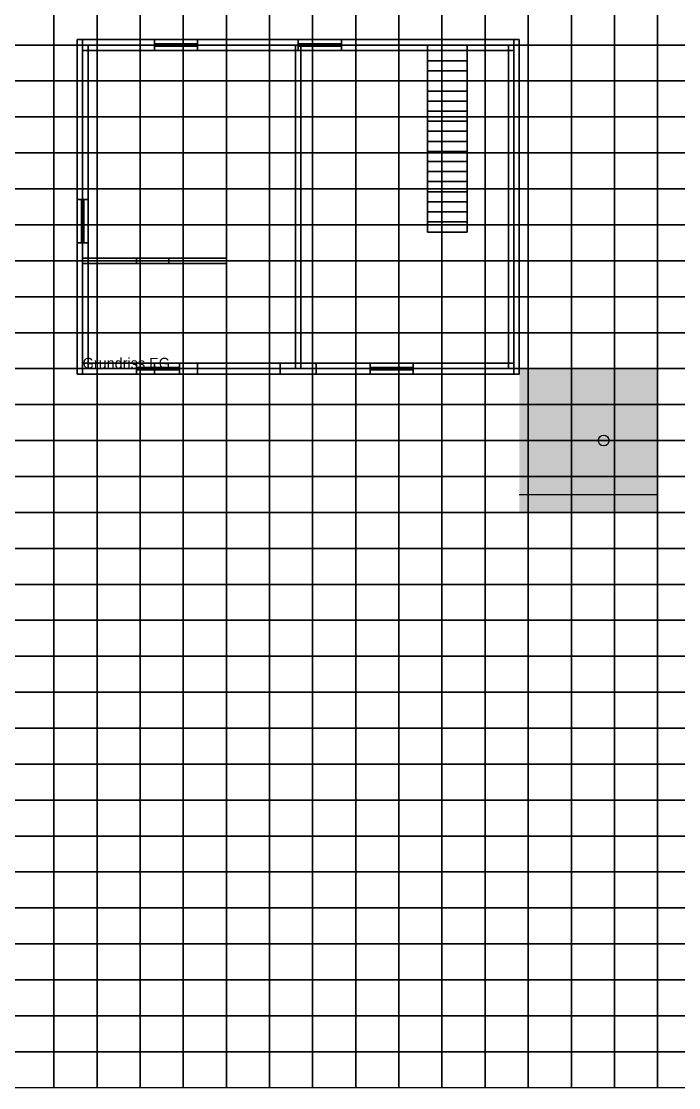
# Model space of a CAD drawing. Header units: millimetres. Extents: x -20000 to 218800, y -20000 to 179000.
# Drawn here: x -1706 to 16587, y -20000 to 9660 of the extents above; entities that cross this region are included whole.
import ezdxf

# ---------------------------------------------------------------- set-up
doc = ezdxf.new("R2010")
doc.units = ezdxf.units.MM
for name, color, linetype in [('A-BODEN', 33, 'Continuous'), ('A-DECKE', 9, 'Continuous'), ('A-FENSTER', 4, 'Continuous'), ('A-FENSTER-GLAS', 5, 'Continuous'), ('A-MAUER', 253, 'Continuous'), ('A-STUETZE', 8, 'Continuous'), ('A-TERRASSE', 32, 'Continuous'), ('A-TEXT', 2, 'Continuous'), ('A-TREPPE', 41, 'Continuous'), ('A-WAND', 7, 'Continuous'), ('A-WAND-INNEN', 8, 'Continuous')]:
    doc.layers.add(name, color=color, linetype=linetype)

# ---------------------------------------------------------------- blocks, each defined once
blk = doc.blocks.new('RAHMEN')
mesh = blk.add_polyface()
corners = [(0, -30), (0, 30), (1200, 30), (1200, -30), (0, -30, 60), (1200, -30, 60), (1200, 30, 60), (0, 30, 60)]
mesh.append_faces([[corners[k] for k in face] for face in [(0, 1, 2, 3), (4, 5, 6, 7), (0, 3, 5, 4), (3, 2, 6, 5), (2, 1, 7, 6), (1, 0, 4, 7)]])
mesh = blk.add_polyface()
corners = [(0, -30, 1140), (0, 30, 1140), (1200, 30, 1140), (1200, -30, 1140), (0, -30, 1200), (1200, -30, 1200), (1200, 30, 1200), (0, 30, 1200)]
mesh.append_faces([[corners[k] for k in face] for face in [(0, 1, 2, 3), (4, 5, 6, 7), (0, 3, 5, 4), (3, 2, 6, 5), (2, 1, 7, 6), (1, 0, 4, 7)]])
mesh = blk.add_polyface()
corners = [(0, -30), (0, 30), (60, 30), (60, -30), (0, -30, 1200), (60, -30, 1200), (60, 30, 1200), (0, 30, 1200)]
mesh.append_faces([[corners[k] for k in face] for face in [(0, 1, 2, 3), (4, 5, 6, 7), (0, 3, 5, 4), (3, 2, 6, 5), (2, 1, 7, 6), (1, 0, 4, 7)]])
mesh = blk.add_polyface()
corners = [(1140, -30), (1140, 30), (1200, 30), (1200, -30), (1140, -30, 1200), (1200, -30, 1200), (1200, 30, 1200), (1140, 30, 1200)]
mesh.append_faces([[corners[k] for k in face] for face in [(0, 1, 2, 3), (4, 5, 6, 7), (0, 3, 5, 4), (3, 2, 6, 5), (2, 1, 7, 6), (1, 0, 4, 7)]])
blk = doc.blocks.new('FENSTER')
at = {"layer": 'A-FENSTER-GLAS', "color": 5}
blk.add_3dface([(60, 0, 60), (1140, 0, 60), (1140, 0, 1140), (60, 0, 1140)], dxfattribs=at)
blk.add_blockref('RAHMEN', (0, 0))
blk = doc.blocks.new('STUFE')
mesh = blk.add_polyface()
corners = [(0, 0), (0, 280), (1100, 280), (1100, 0), (0, 0, 170), (1100, 0, 170), (1100, 280, 170), (0, 280, 170)]
mesh.append_faces([[corners[k] for k in face] for face in [(0, 1, 2, 3), (4, 5, 6, 7), (0, 3, 5, 4), (3, 2, 6, 5), (2, 1, 7, 6), (1, 0, 4, 7)]])
blk = doc.blocks.new('HAUS')
at = {"layer": 'A-DECKE'}
for points in [[(0, 0, 5800), (12000, 0, 5800), (12000, 9000, 5800), (0, 9000, 5800)], [(0, 0, 6000), (12000, 0, 6000), (12000, 9000, 6000), (0, 9000, 6000)]]:
    blk.add_3dface(points, dxfattribs=at)
at = {"layer": 'A-MAUER'}
blk.add_lwpolyline([(12150, -3500), (16000, -3500)], dxfattribs=at)
at = {"layer": 'A-STUETZE'}
blk.add_circle((14500, -2000), 150, dxfattribs=at)
at = {"layer": 'A-TERRASSE'}
blk.add_solid([(12150, -4000), (16000, -4000), (12150, 0), (16000, 0)], dxfattribs=at)
at = {"layer": 'A-WAND'}
for points in [[(0, 0, 6000), (0, 9000, 6000), (0, 4500, 8400)], [(12000, 0, 6000), (12000, 9000, 6000), (12000, 4500, 8400)]]:
    blk.add_3dface(points, dxfattribs=at)
at = {"layer": 'A-FENSTER'}
for p, rotation in [((3200, 9000, 900), 180), ((7200, 9000, 900), 180), ((0, 4700, 900), -90)]:
    blk.add_blockref('FENSTER', p, dxfattribs=dict(at, rotation=rotation))
for p in [(1500, 0, 900), (8000, 0, 900)]:
    blk.add_blockref('FENSTER', p, dxfattribs=at)
at = {"layer": 'A-TREPPE', "zscale": 1.0380622837370241}
for p in [(9600, 8280, 2824), (9600, 8000, 2647), (9600, 7720, 2471), (9600, 7440, 2294), (9600, 7160, 2118), (9600, 6880, 1941), (9600, 6600, 1765), (9600, 6320, 1588), (9600, 6040, 1412), (9600, 5760, 1235), (9600, 5480, 1059), (9600, 5200, 882), (9600, 4920, 706), (9600, 4640, 529), (9600, 4360, 353), (9600, 4080, 176), (9600, 3800)]:
    blk.add_blockref('STUFE', p, dxfattribs=at)
at = {"layer": 'A-TEXT'}
blk.add_text('Grundriss EG', height=300, dxfattribs=at).set_placement((0, 0))
at = {"layer": 'A-BODEN'}
mesh = blk.add_polyface(dxfattribs=at)
corners = [(-150, -150, -300), (-150, 9150, -300), (12150, 9150, -300), (12150, -150, -300), (-150, -150), (12150, -150), (12150, 9150), (-150, 9150)]
mesh.append_faces([[corners[k] for k in face] for face in [(0, 1, 2, 3), (4, 5, 6, 7), (0, 3, 5, 4), (3, 2, 6, 5), (2, 1, 7, 6), (1, 0, 4, 7)]])
at = {"layer": 'A-DECKE'}
mesh = blk.add_polyface(dxfattribs=at)
corners = [(0, 4000, 2750), (0, 9000, 2750), (9600, 9000, 2750), (9600, 4000, 2750), (0, 4000, 3000), (9600, 4000, 3000), (9600, 9000, 3000), (0, 9000, 3000)]
mesh.append_faces([[corners[k] for k in face] for face in [(0, 1, 2, 3), (4, 5, 6, 7), (0, 3, 5, 4), (3, 2, 6, 5), (2, 1, 7, 6), (1, 0, 4, 7)]])
mesh = blk.add_polyface(dxfattribs=at)
corners = [(9600, 8850, 2750), (9600, 9000, 2750), (10700, 9000, 2750), (10700, 8850, 2750), (9600, 8850, 3000), (10700, 8850, 3000), (10700, 9000, 3000), (9600, 9000, 3000)]
mesh.append_faces([[corners[k] for k in face] for face in [(0, 1, 2, 3), (4, 5, 6, 7), (0, 3, 5, 4), (3, 2, 6, 5), (2, 1, 7, 6), (1, 0, 4, 7)]])
mesh = blk.add_polyface(dxfattribs=at)
corners = [(10700, 4000, 2750), (10700, 9000, 2750), (12000, 9000, 2750), (12000, 4000, 2750), (10700, 4000, 3000), (12000, 4000, 3000), (12000, 9000, 3000), (10700, 9000, 3000)]
mesh.append_faces([[corners[k] for k in face] for face in [(0, 1, 2, 3), (4, 5, 6, 7), (0, 3, 5, 4), (3, 2, 6, 5), (2, 1, 7, 6), (1, 0, 4, 7)]])
mesh = blk.add_polyface(dxfattribs=at)
corners = [(0, 0, 2750), (0, 4000, 2750), (12000, 4000, 2750), (12000, 0, 2750), (0, 0, 3000), (12000, 0, 3000), (12000, 4000, 3000), (0, 4000, 3000)]
mesh.append_faces([[corners[k] for k in face] for face in [(0, 1, 2, 3), (4, 5, 6, 7), (0, 3, 5, 4), (3, 2, 6, 5), (2, 1, 7, 6), (1, 0, 4, 7)]])
at = {"layer": 'A-WAND'}
mesh = blk.add_polyface(dxfattribs=at)
corners = [(-150, 4700), (-150, 9000), (150, 9000), (150, 4700), (-150, 4700, 3000), (150, 4700, 3000), (150, 9000, 3000), (-150, 9000, 3000)]
mesh.append_faces([[corners[k] for k in face] for face in [(0, 1, 2, 3), (4, 5, 6, 7), (0, 3, 5, 4), (3, 2, 6, 5), (2, 1, 7, 6), (1, 0, 4, 7)]])
mesh = blk.add_polyface(dxfattribs=at)
corners = [(-150, 0, 3000), (-150, 9000, 3000), (150, 9000, 3000), (150, 0, 3000), (-150, 0, 5800), (150, 0, 5800), (150, 9000, 5800), (-150, 9000, 5800)]
mesh.append_faces([[corners[k] for k in face] for face in [(0, 1, 2, 3), (4, 5, 6, 7), (0, 3, 5, 4), (3, 2, 6, 5), (2, 1, 7, 6), (1, 0, 4, 7)]])
mesh = blk.add_polyface(dxfattribs=at)
corners = [(0, 8850), (0, 9150), (2000, 9150), (2000, 8850), (0, 8850, 3000), (2000, 8850, 3000), (2000, 9150, 3000), (0, 9150, 3000)]
mesh.append_faces([[corners[k] for k in face] for face in [(0, 1, 2, 3), (4, 5, 6, 7), (0, 3, 5, 4), (3, 2, 6, 5), (2, 1, 7, 6), (1, 0, 4, 7)]])
mesh = blk.add_polyface(dxfattribs=at)
corners = [(0, 8850, 3000), (0, 9150, 3000), (4000, 9150, 3000), (4000, 8850, 3000), (0, 8850, 5800), (4000, 8850, 5800), (4000, 9150, 5800), (0, 9150, 5800)]
mesh.append_faces([[corners[k] for k in face] for face in [(0, 1, 2, 3), (4, 5, 6, 7), (0, 3, 5, 4), (3, 2, 6, 5), (2, 1, 7, 6), (1, 0, 4, 7)]])
mesh = blk.add_polyface(dxfattribs=at)
corners = [(2000, 8850), (2000, 9150), (3200, 9150), (3200, 8850), (2000, 8850, 900), (3200, 8850, 900), (3200, 9150, 900), (2000, 9150, 900)]
mesh.append_faces([[corners[k] for k in face] for face in [(0, 1, 2, 3), (4, 5, 6, 7), (0, 3, 5, 4), (3, 2, 6, 5), (2, 1, 7, 6), (1, 0, 4, 7)]])
mesh = blk.add_polyface(dxfattribs=at)
corners = [(2000, 8850, 2100), (2000, 9150, 2100), (3200, 9150, 2100), (3200, 8850, 2100), (2000, 8850, 3000), (3200, 8850, 3000), (3200, 9150, 3000), (2000, 9150, 3000)]
mesh.append_faces([[corners[k] for k in face] for face in [(0, 1, 2, 3), (4, 5, 6, 7), (0, 3, 5, 4), (3, 2, 6, 5), (2, 1, 7, 6), (1, 0, 4, 7)]])
mesh = blk.add_polyface(dxfattribs=at)
corners = [(3200, 8850), (3200, 9150), (6000, 9150), (6000, 8850), (3200, 8850, 3000), (6000, 8850, 3000), (6000, 9150, 3000), (3200, 9150, 3000)]
mesh.append_faces([[corners[k] for k in face] for face in [(0, 1, 2, 3), (4, 5, 6, 7), (0, 3, 5, 4), (3, 2, 6, 5), (2, 1, 7, 6), (1, 0, 4, 7)]])
mesh = blk.add_polyface(dxfattribs=at)
corners = [(4000, 8850, 3000), (4000, 9150, 3000), (5200, 9150, 3000), (5200, 8850, 3000), (4000, 8850, 3900), (5200, 8850, 3900), (5200, 9150, 3900), (4000, 9150, 3900)]
mesh.append_faces([[corners[k] for k in face] for face in [(0, 1, 2, 3), (4, 5, 6, 7), (0, 3, 5, 4), (3, 2, 6, 5), (2, 1, 7, 6), (1, 0, 4, 7)]])
mesh = blk.add_polyface(dxfattribs=at)
corners = [(4000, 8850, 5100), (4000, 9150, 5100), (5200, 9150, 5100), (5200, 8850, 5100), (4000, 8850, 5800), (5200, 8850, 5800), (5200, 9150, 5800), (4000, 9150, 5800)]
mesh.append_faces([[corners[k] for k in face] for face in [(0, 1, 2, 3), (4, 5, 6, 7), (0, 3, 5, 4), (3, 2, 6, 5), (2, 1, 7, 6), (1, 0, 4, 7)]])
mesh = blk.add_polyface(dxfattribs=at)
corners = [(5200, 8850, 3000), (5200, 9150, 3000), (12000, 9150, 3000), (12000, 8850, 3000), (5200, 8850, 5800), (12000, 8850, 5800), (12000, 9150, 5800), (5200, 9150, 5800)]
mesh.append_faces([[corners[k] for k in face] for face in [(0, 1, 2, 3), (4, 5, 6, 7), (0, 3, 5, 4), (3, 2, 6, 5), (2, 1, 7, 6), (1, 0, 4, 7)]])
mesh = blk.add_polyface(dxfattribs=at)
corners = [(6000, 8850), (6000, 9150), (7200, 9150), (7200, 8850), (6000, 8850, 900), (7200, 8850, 900), (7200, 9150, 900), (6000, 9150, 900)]
mesh.append_faces([[corners[k] for k in face] for face in [(0, 1, 2, 3), (4, 5, 6, 7), (0, 3, 5, 4), (3, 2, 6, 5), (2, 1, 7, 6), (1, 0, 4, 7)]])
mesh = blk.add_polyface(dxfattribs=at)
corners = [(6000, 8850, 2100), (6000, 9150, 2100), (7200, 9150, 2100), (7200, 8850, 2100), (6000, 8850, 3000), (7200, 8850, 3000), (7200, 9150, 3000), (6000, 9150, 3000)]
mesh.append_faces([[corners[k] for k in face] for face in [(0, 1, 2, 3), (4, 5, 6, 7), (0, 3, 5, 4), (3, 2, 6, 5), (2, 1, 7, 6), (1, 0, 4, 7)]])
mesh = blk.add_polyface(dxfattribs=at)
corners = [(7200, 8850), (7200, 9150), (12000, 9150), (12000, 8850), (7200, 8850, 3000), (12000, 8850, 3000), (12000, 9150, 3000), (7200, 9150, 3000)]
mesh.append_faces([[corners[k] for k in face] for face in [(0, 1, 2, 3), (4, 5, 6, 7), (0, 3, 5, 4), (3, 2, 6, 5), (2, 1, 7, 6), (1, 0, 4, 7)]])
mesh = blk.add_polyface(dxfattribs=at)
corners = [(11850, 0), (11850, 9000), (12150, 9000), (12150, 0), (11850, 0, 3000), (12150, 0, 3000), (12150, 9000, 3000), (11850, 9000, 3000)]
mesh.append_faces([[corners[k] for k in face] for face in [(0, 1, 2, 3), (4, 5, 6, 7), (0, 3, 5, 4), (3, 2, 6, 5), (2, 1, 7, 6), (1, 0, 4, 7)]])
mesh = blk.add_polyface(dxfattribs=at)
corners = [(11850, 0, 3000), (11850, 9000, 3000), (12150, 9000, 3000), (12150, 0, 3000), (11850, 0, 5800), (12150, 0, 5800), (12150, 9000, 5800), (11850, 9000, 5800)]
mesh.append_faces([[corners[k] for k in face] for face in [(0, 1, 2, 3), (4, 5, 6, 7), (0, 3, 5, 4), (3, 2, 6, 5), (2, 1, 7, 6), (1, 0, 4, 7)]])
mesh = blk.add_polyface(dxfattribs=at)
corners = [(-150, 3500), (-150, 4700), (150, 4700), (150, 3500), (-150, 3500, 900), (150, 3500, 900), (150, 4700, 900), (-150, 4700, 900)]
mesh.append_faces([[corners[k] for k in face] for face in [(0, 1, 2, 3), (4, 5, 6, 7), (0, 3, 5, 4), (3, 2, 6, 5), (2, 1, 7, 6), (1, 0, 4, 7)]])
mesh = blk.add_polyface(dxfattribs=at)
corners = [(-150, 3500, 2100), (-150, 4700, 2100), (150, 4700, 2100), (150, 3500, 2100), (-150, 3500, 3000), (150, 3500, 3000), (150, 4700, 3000), (-150, 4700, 3000)]
mesh.append_faces([[corners[k] for k in face] for face in [(0, 1, 2, 3), (4, 5, 6, 7), (0, 3, 5, 4), (3, 2, 6, 5), (2, 1, 7, 6), (1, 0, 4, 7)]])
mesh = blk.add_polyface(dxfattribs=at)
corners = [(-150, 0), (-150, 3500), (150, 3500), (150, 0), (-150, 0, 3000), (150, 0, 3000), (150, 3500, 3000), (-150, 3500, 3000)]
mesh.append_faces([[corners[k] for k in face] for face in [(0, 1, 2, 3), (4, 5, 6, 7), (0, 3, 5, 4), (3, 2, 6, 5), (2, 1, 7, 6), (1, 0, 4, 7)]])
mesh = blk.add_polyface(dxfattribs=at)
corners = [(0, -150), (0, 150), (1500, 150), (1500, -150), (0, -150, 3000), (1500, -150, 3000), (1500, 150, 3000), (0, 150, 3000)]
mesh.append_faces([[corners[k] for k in face] for face in [(0, 1, 2, 3), (4, 5, 6, 7), (0, 3, 5, 4), (3, 2, 6, 5), (2, 1, 7, 6), (1, 0, 4, 7)]])
mesh = blk.add_polyface(dxfattribs=at)
corners = [(0, -150, 3000), (0, 150, 3000), (2000, 150, 3000), (2000, -150, 3000), (0, -150, 5800), (2000, -150, 5800), (2000, 150, 5800), (0, 150, 5800)]
mesh.append_faces([[corners[k] for k in face] for face in [(0, 1, 2, 3), (4, 5, 6, 7), (0, 3, 5, 4), (3, 2, 6, 5), (2, 1, 7, 6), (1, 0, 4, 7)]])
mesh = blk.add_polyface(dxfattribs=at)
corners = [(1500, -150), (1500, 150), (2700, 150), (2700, -150), (1500, -150, 900), (2700, -150, 900), (2700, 150, 900), (1500, 150, 900)]
mesh.append_faces([[corners[k] for k in face] for face in [(0, 1, 2, 3), (4, 5, 6, 7), (0, 3, 5, 4), (3, 2, 6, 5), (2, 1, 7, 6), (1, 0, 4, 7)]])
mesh = blk.add_polyface(dxfattribs=at)
corners = [(1500, -150, 2100), (1500, 150, 2100), (2700, 150, 2100), (2700, -150, 2100), (1500, -150, 3000), (2700, -150, 3000), (2700, 150, 3000), (1500, 150, 3000)]
mesh.append_faces([[corners[k] for k in face] for face in [(0, 1, 2, 3), (4, 5, 6, 7), (0, 3, 5, 4), (3, 2, 6, 5), (2, 1, 7, 6), (1, 0, 4, 7)]])
mesh = blk.add_polyface(dxfattribs=at)
corners = [(2000, -150, 3000), (2000, 150, 3000), (3200, 150, 3000), (3200, -150, 3000), (2000, -150, 3900), (3200, -150, 3900), (3200, 150, 3900), (2000, 150, 3900)]
mesh.append_faces([[corners[k] for k in face] for face in [(0, 1, 2, 3), (4, 5, 6, 7), (0, 3, 5, 4), (3, 2, 6, 5), (2, 1, 7, 6), (1, 0, 4, 7)]])
mesh = blk.add_polyface(dxfattribs=at)
corners = [(2000, -150, 5100), (2000, 150, 5100), (3200, 150, 5100), (3200, -150, 5100), (2000, -150, 5800), (3200, -150, 5800), (3200, 150, 5800), (2000, 150, 5800)]
mesh.append_faces([[corners[k] for k in face] for face in [(0, 1, 2, 3), (4, 5, 6, 7), (0, 3, 5, 4), (3, 2, 6, 5), (2, 1, 7, 6), (1, 0, 4, 7)]])
mesh = blk.add_polyface(dxfattribs=at)
corners = [(2700, -150), (2700, 150), (5500, 150), (5500, -150), (2700, -150, 3000), (5500, -150, 3000), (5500, 150, 3000), (2700, 150, 3000)]
mesh.append_faces([[corners[k] for k in face] for face in [(0, 1, 2, 3), (4, 5, 6, 7), (0, 3, 5, 4), (3, 2, 6, 5), (2, 1, 7, 6), (1, 0, 4, 7)]])
mesh = blk.add_polyface(dxfattribs=at)
corners = [(3200, -150, 3000), (3200, 150, 3000), (8000, 150, 3000), (8000, -150, 3000), (3200, -150, 5800), (8000, -150, 5800), (8000, 150, 5800), (3200, 150, 5800)]
mesh.append_faces([[corners[k] for k in face] for face in [(0, 1, 2, 3), (4, 5, 6, 7), (0, 3, 5, 4), (3, 2, 6, 5), (2, 1, 7, 6), (1, 0, 4, 7)]])
mesh = blk.add_polyface(dxfattribs=at)
corners = [(5500, -150, 2100), (5500, 150, 2100), (6500, 150, 2100), (6500, -150, 2100), (5500, -150, 3000), (6500, -150, 3000), (6500, 150, 3000), (5500, 150, 3000)]
mesh.append_faces([[corners[k] for k in face] for face in [(0, 1, 2, 3), (4, 5, 6, 7), (0, 3, 5, 4), (3, 2, 6, 5), (2, 1, 7, 6), (1, 0, 4, 7)]])
mesh = blk.add_polyface(dxfattribs=at)
corners = [(6500, -150), (6500, 150), (8000, 150), (8000, -150), (6500, -150, 3000), (8000, -150, 3000), (8000, 150, 3000), (6500, 150, 3000)]
mesh.append_faces([[corners[k] for k in face] for face in [(0, 1, 2, 3), (4, 5, 6, 7), (0, 3, 5, 4), (3, 2, 6, 5), (2, 1, 7, 6), (1, 0, 4, 7)]])
mesh = blk.add_polyface(dxfattribs=at)
corners = [(8000, -150), (8000, 150), (9200, 150), (9200, -150), (8000, -150, 900), (9200, -150, 900), (9200, 150, 900), (8000, 150, 900)]
mesh.append_faces([[corners[k] for k in face] for face in [(0, 1, 2, 3), (4, 5, 6, 7), (0, 3, 5, 4), (3, 2, 6, 5), (2, 1, 7, 6), (1, 0, 4, 7)]])
mesh = blk.add_polyface(dxfattribs=at)
corners = [(8000, -150, 2100), (8000, 150, 2100), (9200, 150, 2100), (9200, -150, 2100), (8000, -150, 3000), (9200, -150, 3000), (9200, 150, 3000), (8000, 150, 3000)]
mesh.append_faces([[corners[k] for k in face] for face in [(0, 1, 2, 3), (4, 5, 6, 7), (0, 3, 5, 4), (3, 2, 6, 5), (2, 1, 7, 6), (1, 0, 4, 7)]])
mesh = blk.add_polyface(dxfattribs=at)
corners = [(8000, -150, 3000), (8000, 150, 3000), (9200, 150, 3000), (9200, -150, 3000), (8000, -150, 3900), (9200, -150, 3900), (9200, 150, 3900), (8000, 150, 3900)]
mesh.append_faces([[corners[k] for k in face] for face in [(0, 1, 2, 3), (4, 5, 6, 7), (0, 3, 5, 4), (3, 2, 6, 5), (2, 1, 7, 6), (1, 0, 4, 7)]])
mesh = blk.add_polyface(dxfattribs=at)
corners = [(8000, -150, 5100), (8000, 150, 5100), (9200, 150, 5100), (9200, -150, 5100), (8000, -150, 5800), (9200, -150, 5800), (9200, 150, 5800), (8000, 150, 5800)]
mesh.append_faces([[corners[k] for k in face] for face in [(0, 1, 2, 3), (4, 5, 6, 7), (0, 3, 5, 4), (3, 2, 6, 5), (2, 1, 7, 6), (1, 0, 4, 7)]])
mesh = blk.add_polyface(dxfattribs=at)
corners = [(9200, -150), (9200, 150), (12000, 150), (12000, -150), (9200, -150, 3000), (12000, -150, 3000), (12000, 150, 3000), (9200, 150, 3000)]
mesh.append_faces([[corners[k] for k in face] for face in [(0, 1, 2, 3), (4, 5, 6, 7), (0, 3, 5, 4), (3, 2, 6, 5), (2, 1, 7, 6), (1, 0, 4, 7)]])
mesh = blk.add_polyface(dxfattribs=at)
corners = [(9200, -150, 3000), (9200, 150, 3000), (12000, 150, 3000), (12000, -150, 3000), (9200, -150, 5800), (12000, -150, 5800), (12000, 150, 5800), (9200, 150, 5800)]
mesh.append_faces([[corners[k] for k in face] for face in [(0, 1, 2, 3), (4, 5, 6, 7), (0, 3, 5, 4), (3, 2, 6, 5), (2, 1, 7, 6), (1, 0, 4, 7)]])
at = {"layer": 'A-WAND-INNEN'}
mesh = blk.add_polyface(dxfattribs=at)
corners = [(5925, 5000), (5925, 9000), (6075, 9000), (6075, 5000), (5925, 5000, 2750), (6075, 5000, 2750), (6075, 9000, 2750), (5925, 9000, 2750)]
mesh.append_faces([[corners[k] for k in face] for face in [(0, 1, 2, 3), (4, 5, 6, 7), (0, 3, 5, 4), (3, 2, 6, 5), (2, 1, 7, 6), (1, 0, 4, 7)]])
mesh = blk.add_polyface(dxfattribs=at)
corners = [(5925, 6000, 3000), (5925, 9000, 3000), (6075, 9000, 3000), (6075, 6000, 3000), (5925, 6000, 5800), (6075, 6000, 5800), (6075, 9000, 5800), (5925, 9000, 5800)]
mesh.append_faces([[corners[k] for k in face] for face in [(0, 1, 2, 3), (4, 5, 6, 7), (0, 3, 5, 4), (3, 2, 6, 5), (2, 1, 7, 6), (1, 0, 4, 7)]])
mesh = blk.add_polyface(dxfattribs=at)
corners = [(5925, 5000, 5100), (5925, 6000, 5100), (6075, 6000, 5100), (6075, 5000, 5100), (5925, 5000, 5800), (6075, 5000, 5800), (6075, 6000, 5800), (5925, 6000, 5800)]
mesh.append_faces([[corners[k] for k in face] for face in [(0, 1, 2, 3), (4, 5, 6, 7), (0, 3, 5, 4), (3, 2, 6, 5), (2, 1, 7, 6), (1, 0, 4, 7)]])
mesh = blk.add_polyface(dxfattribs=at)
corners = [(5925, 4000, 2100), (5925, 5000, 2100), (6075, 5000, 2100), (6075, 4000, 2100), (5925, 4000, 2750), (6075, 4000, 2750), (6075, 5000, 2750), (5925, 5000, 2750)]
mesh.append_faces([[corners[k] for k in face] for face in [(0, 1, 2, 3), (4, 5, 6, 7), (0, 3, 5, 4), (3, 2, 6, 5), (2, 1, 7, 6), (1, 0, 4, 7)]])
mesh = blk.add_polyface(dxfattribs=at)
corners = [(5925, 0, 3000), (5925, 5000, 3000), (6075, 5000, 3000), (6075, 0, 3000), (5925, 0, 5800), (6075, 0, 5800), (6075, 5000, 5800), (5925, 5000, 5800)]
mesh.append_faces([[corners[k] for k in face] for face in [(0, 1, 2, 3), (4, 5, 6, 7), (0, 3, 5, 4), (3, 2, 6, 5), (2, 1, 7, 6), (1, 0, 4, 7)]])
mesh = blk.add_polyface(dxfattribs=at)
corners = [(5925, 3000), (5925, 4000), (6075, 4000), (6075, 3000), (5925, 3000, 2750), (6075, 3000, 2750), (6075, 4000, 2750), (5925, 4000, 2750)]
mesh.append_faces([[corners[k] for k in face] for face in [(0, 1, 2, 3), (4, 5, 6, 7), (0, 3, 5, 4), (3, 2, 6, 5), (2, 1, 7, 6), (1, 0, 4, 7)]])
mesh = blk.add_polyface(dxfattribs=at)
corners = [(0, 2925), (0, 3075), (1500, 3075), (1500, 2925), (0, 2925, 2750), (1500, 2925, 2750), (1500, 3075, 2750), (0, 3075, 2750)]
mesh.append_faces([[corners[k] for k in face] for face in [(0, 1, 2, 3), (4, 5, 6, 7), (0, 3, 5, 4), (3, 2, 6, 5), (2, 1, 7, 6), (1, 0, 4, 7)]])
mesh = blk.add_polyface(dxfattribs=at)
corners = [(1500, 2925, 2100), (1500, 3075, 2100), (2400, 3075, 2100), (2400, 2925, 2100), (1500, 2925, 2750), (2400, 2925, 2750), (2400, 3075, 2750), (1500, 3075, 2750)]
mesh.append_faces([[corners[k] for k in face] for face in [(0, 1, 2, 3), (4, 5, 6, 7), (0, 3, 5, 4), (3, 2, 6, 5), (2, 1, 7, 6), (1, 0, 4, 7)]])
mesh = blk.add_polyface(dxfattribs=at)
corners = [(2400, 2925), (2400, 3075), (4000, 3075), (4000, 2925), (2400, 2925, 2750), (4000, 2925, 2750), (4000, 3075, 2750), (2400, 3075, 2750)]
mesh.append_faces([[corners[k] for k in face] for face in [(0, 1, 2, 3), (4, 5, 6, 7), (0, 3, 5, 4), (3, 2, 6, 5), (2, 1, 7, 6), (1, 0, 4, 7)]])

msp = doc.modelspace()

# ---------------------------------------------------------------- block references
at = {"row_count": 6, "column_count": 10, "row_spacing": 18000, "column_spacing": 20000}
msp.add_blockref('HAUS', (0, 0), dxfattribs=at)

# ---------------------------------------------------------------- meshes
at = {"layer": 'GELAENDE'}
mesh = msp.add_polymesh((9, 9), dxfattribs=at)
for k, corner in enumerate([(-10400, 4000, -508), (-10400, 5000, -507), (-10400, 6000, -505), (-10400, 7000, -500), (-10400, 8000, -495), (-10400, 9000, -487), (-10400, 10000, -478), (-10400, 11000, -468), (-10400, 12000, -456), (-9200, 4000, -517), (-9200, 5000, -517), (-9200, 6000, -514), (-9200, 7000, -510), (-9200, 8000, -503), (-9200, 9000, -495), (-9200, 10000, -485), (-9200, 11000, -474), (-9200, 12000, -462), (-8000, 4000, -526), (-8000, 5000, -525), (-8000, 6000, -523), (-8000, 7000, -518), (-8000, 8000, -511), (-8000, 9000, -502), (-8000, 10000, -492), (-8000, 11000, -480), (-8000, 12000, -466), (-6800, 4000, -534), (-6800, 5000, -533), (-6800, 6000, -530), (-6800, 7000, -525), (-6800, 8000, -517), (-6800, 9000, -508), (-6800, 10000, -497), (-6800, 11000, -484), (-6800, 12000, -470), (-5600, 4000, -540), (-5600, 5000, -539), (-5600, 6000, -536), (-5600, 7000, -530), (-5600, 8000, -523), (-5600, 9000, -513), (-5600, 10000, -501), (-5600, 11000, -488), (-5600, 12000, -473), (-4400, 4000, -545), (-4400, 5000, -544), (-4400, 6000, -540), (-4400, 7000, -535), (-4400, 8000, -527), (-4400, 9000, -517), (-4400, 10000, -505), (-4400, 11000, -491), (-4400, 12000, -476), (-3200, 4000, -548), (-3200, 5000, -547), (-3200, 6000, -544), (-3200, 7000, -538), (-3200, 8000, -530), (-3200, 9000, -520), (-3200, 10000, -507), (-3200, 11000, -493), (-3200, 12000, -478), (-2000, 4000, -550), (-2000, 5000, -549), (-2000, 6000, -545), (-2000, 7000, -540), (-2000, 8000, -531), (-2000, 9000, -521), (-2000, 10000, -509), (-2000, 11000, -494), (-2000, 12000, -479), (-800, 4000, -550), (-800, 5000, -549), (-800, 6000, -546), (-800, 7000, -540), (-800, 8000, -532), (-800, 9000, -521), (-800, 10000, -509), (-800, 11000, -495), (-800, 12000, -479)]):
    mesh.set_mesh_vertex(divmod(k, 9), corner)
mesh = msp.add_polymesh((9, 9), dxfattribs=at)
for k, corner in enumerate([(-800, 4000, -550), (-800, 5000, -549), (-800, 6000, -546), (-800, 7000, -540), (-800, 8000, -532), (-800, 9000, -521), (-800, 10000, -509), (-800, 11000, -495), (-800, 12000, -479), (400, 4000, -549), (400, 5000, -548), (400, 6000, -545), (400, 7000, -539), (400, 8000, -531), (400, 9000, -520), (400, 10000, -508), (400, 11000, -494), (400, 12000, -478), (1600, 4000, -546), (1600, 5000, -545), (1600, 6000, -542), (1600, 7000, -536), (1600, 8000, -528), (1600, 9000, -518), (1600, 10000, -506), (1600, 11000, -492), (1600, 12000, -477), (2800, 4000, -542), (2800, 5000, -541), (2800, 6000, -538), (2800, 7000, -532), (2800, 8000, -525), (2800, 9000, -515), (2800, 10000, -503), (2800, 11000, -490), (2800, 12000, -474), (4000, 4000, -536), (4000, 5000, -536), (4000, 6000, -533), (4000, 7000, -527), (4000, 8000, -520), (4000, 9000, -510), (4000, 10000, -499), (4000, 11000, -486), (4000, 12000, -472), (5200, 4000, -529), (5200, 5000, -529), (5200, 6000, -526), (5200, 7000, -521), (5200, 8000, -514), (5200, 9000, -505), (5200, 10000, -494), (5200, 11000, -482), (5200, 12000, -468), (6400, 4000, -521), (6400, 5000, -521), (6400, 6000, -518), (6400, 7000, -513), (6400, 8000, -507), (6400, 9000, -498), (6400, 10000, -488), (6400, 11000, -476), (6400, 12000, -464), (7600, 4000, -512), (7600, 5000, -511), (7600, 6000, -509), (7600, 7000, -504), (7600, 8000, -498), (7600, 9000, -490), (7600, 10000, -481), (7600, 11000, -471), (7600, 12000, -459), (8800, 4000, -501), (8800, 5000, -501), (8800, 6000, -498), (8800, 7000, -495), (8800, 8000, -489), (8800, 9000, -482), (8800, 10000, -474), (8800, 11000, -464), (8800, 12000, -453)]):
    mesh.set_mesh_vertex(divmod(k, 9), corner)
mesh = msp.add_polymesh((9, 9), dxfattribs=at)
for k, corner in enumerate([(8800, 4000, -501), (8800, 5000, -501), (8800, 6000, -498), (8800, 7000, -495), (8800, 8000, -489), (8800, 9000, -482), (8800, 10000, -474), (8800, 11000, -464), (8800, 12000, -453), (10000, 4000, -490), (10000, 5000, -489), (10000, 6000, -487), (10000, 7000, -484), (10000, 8000, -479), (10000, 9000, -473), (10000, 10000, -465), (10000, 11000, -457), (10000, 12000, -447), (11200, 4000, -477), (11200, 5000, -477), (11200, 6000, -475), (11200, 7000, -472), (11200, 8000, -468), (11200, 9000, -463), (11200, 10000, -456), (11200, 11000, -449), (11200, 12000, -441), (12400, 4000, -464), (12400, 5000, -464), (12400, 6000, -462), (12400, 7000, -460), (12400, 8000, -456), (12400, 9000, -452), (12400, 10000, -447), (12400, 11000, -440), (12400, 12000, -434), (13600, 4000, -450), (13600, 5000, -450), (13600, 6000, -449), (13600, 7000, -447), (13600, 8000, -444), (13600, 9000, -441), (13600, 10000, -436), (13600, 11000, -432), (13600, 12000, -426), (14800, 4000, -436), (14800, 5000, -436), (14800, 6000, -435), (14800, 7000, -433), (14800, 8000, -432), (14800, 9000, -429), (14800, 10000, -426), (14800, 11000, -423), (14800, 12000, -419), (16000, 4000, -421), (16000, 5000, -421), (16000, 6000, -421), (16000, 7000, -420), (16000, 8000, -419), (16000, 9000, -417), (16000, 10000, -415), (16000, 11000, -413), (16000, 12000, -411), (17200, 4000, -406), (17200, 5000, -406), (17200, 6000, -406), (17200, 7000, -406), (17200, 8000, -405), (17200, 9000, -405), (17200, 10000, -405), (17200, 11000, -404), (17200, 12000, -403), (18400, 4000, -391), (18400, 5000, -391), (18400, 6000, -391), (18400, 7000, -392), (18400, 8000, -392), (18400, 9000, -393), (18400, 10000, -394), (18400, 11000, -394), (18400, 12000, -395)]):
    mesh.set_mesh_vertex(divmod(k, 9), corner)
mesh = msp.add_polymesh((9, 9), dxfattribs=at)
for k, corner in enumerate([(-10400, -4000, -452), (-10400, -3000, -464), (-10400, -2000, -475), (-10400, -1000, -484), (-10400, 0, -492), (-10400, 1000, -499), (-10400, 2000, -503), (-10400, 3000, -506), (-10400, 4000, -508), (-9200, -4000, -457), (-9200, -3000, -470), (-9200, -2000, -482), (-9200, -1000, -492), (-9200, 0, -501), (-9200, 1000, -508), (-9200, 2000, -513), (-9200, 3000, -516), (-9200, 4000, -517), (-8000, -4000, -462), (-8000, -3000, -475), (-8000, -2000, -488), (-8000, -1000, -499), (-8000, 0, -508), (-8000, 1000, -516), (-8000, 2000, -521), (-8000, 3000, -525), (-8000, 4000, -526), (-6800, -4000, -465), (-6800, -3000, -480), (-6800, -2000, -493), (-6800, -1000, -505), (-6800, 0, -515), (-6800, 1000, -523), (-6800, 2000, -528), (-6800, 3000, -532), (-6800, 4000, -534), (-5600, -4000, -468), (-5600, -3000, -483), (-5600, -2000, -497), (-5600, -1000, -509), (-5600, 0, -520), (-5600, 1000, -528), (-5600, 2000, -534), (-5600, 3000, -538), (-5600, 4000, -540), (-4400, -4000, -470), (-4400, -3000, -486), (-4400, -2000, -501), (-4400, -1000, -513), (-4400, 0, -524), (-4400, 1000, -532), (-4400, 2000, -539), (-4400, 3000, -543), (-4400, 4000, -545), (-3200, -4000, -472), (-3200, -3000, -488), (-3200, -2000, -503), (-3200, -1000, -516), (-3200, 0, -527), (-3200, 1000, -535), (-3200, 2000, -542), (-3200, 3000, -546), (-3200, 4000, -548), (-2000, -4000, -473), (-2000, -3000, -489), (-2000, -2000, -504), (-2000, -1000, -517), (-2000, 0, -528), (-2000, 1000, -537), (-2000, 2000, -544), (-2000, 3000, -548), (-2000, 4000, -550), (-800, -4000, -473), (-800, -3000, -489), (-800, -2000, -504), (-800, -1000, -517), (-800, 0, -528), (-800, 1000, -537), (-800, 2000, -544), (-800, 3000, -548), (-800, 4000, -550)]):
    mesh.set_mesh_vertex(divmod(k, 9), corner)
mesh = msp.add_polymesh((9, 9), dxfattribs=at)
for k, corner in enumerate([(-800, -4000, -473), (-800, -3000, -489), (-800, -2000, -504), (-800, -1000, -517), (-800, 0, -528), (-800, 1000, -537), (-800, 2000, -544), (-800, 3000, -548), (-800, 4000, -550), (400, -4000, -473), (400, -3000, -489), (400, -2000, -503), (400, -1000, -516), (400, 0, -527), (400, 1000, -536), (400, 2000, -543), (400, 3000, -547), (400, 4000, -549), (1600, -4000, -471), (1600, -3000, -487), (1600, -2000, -502), (1600, -1000, -514), (1600, 0, -525), (1600, 1000, -534), (1600, 2000, -540), (1600, 3000, -544), (1600, 4000, -546), (2800, -4000, -469), (2800, -3000, -485), (2800, -2000, -499), (2800, -1000, -511), (2800, 0, -522), (2800, 1000, -530), (2800, 2000, -536), (2800, 3000, -540), (2800, 4000, -542), (4000, -4000, -466), (4000, -3000, -481), (4000, -2000, -495), (4000, -1000, -507), (4000, 0, -517), (4000, 1000, -525), (4000, 2000, -531), (4000, 3000, -535), (4000, 4000, -536), (5200, -4000, -463), (5200, -3000, -477), (5200, -2000, -490), (5200, -1000, -501), (5200, 0, -511), (5200, 1000, -519), (5200, 2000, -524), (5200, 3000, -528), (5200, 4000, -529), (6400, -4000, -459), (6400, -3000, -472), (6400, -2000, -484), (6400, -1000, -495), (6400, 0, -504), (6400, 1000, -511), (6400, 2000, -516), (6400, 3000, -520), (6400, 4000, -521), (7600, -4000, -455), (7600, -3000, -467), (7600, -2000, -478), (7600, -1000, -488), (7600, 0, -496), (7600, 1000, -503), (7600, 2000, -507), (7600, 3000, -511), (7600, 4000, -512), (8800, -4000, -449), (8800, -3000, -460), (8800, -2000, -470), (8800, -1000, -479), (8800, 0, -487), (8800, 1000, -493), (8800, 2000, -497), (8800, 3000, -500), (8800, 4000, -501)]):
    mesh.set_mesh_vertex(divmod(k, 9), corner)
mesh = msp.add_polymesh((9, 9), dxfattribs=at)
for k, corner in enumerate([(8800, -4000, -449), (8800, -3000, -460), (8800, -2000, -470), (8800, -1000, -479), (8800, 0, -487), (8800, 1000, -493), (8800, 2000, -497), (8800, 3000, -500), (8800, 4000, -501), (10000, -4000, -444), (10000, -3000, -454), (10000, -2000, -462), (10000, -1000, -470), (10000, 0, -477), (10000, 1000, -482), (10000, 2000, -486), (10000, 3000, -489), (10000, 4000, -490), (11200, -4000, -438), (11200, -3000, -446), (11200, -2000, -454), (11200, -1000, -461), (11200, 0, -466), (11200, 1000, -471), (11200, 2000, -474), (11200, 3000, -476), (11200, 4000, -477), (12400, -4000, -431), (12400, -3000, -438), (12400, -2000, -445), (12400, -1000, -450), (12400, 0, -455), (12400, 1000, -459), (12400, 2000, -462), (12400, 3000, -463), (12400, 4000, -464), (13600, -4000, -424), (13600, -3000, -430), (13600, -2000, -435), (13600, -1000, -439), (13600, 0, -443), (13600, 1000, -446), (13600, 2000, -448), (13600, 3000, -450), (13600, 4000, -450), (14800, -4000, -417), (14800, -3000, -421), (14800, -2000, -425), (14800, -1000, -428), (14800, 0, -431), (14800, 1000, -433), (14800, 2000, -434), (14800, 3000, -435), (14800, 4000, -436), (16000, -4000, -410), (16000, -3000, -413), (16000, -2000, -415), (16000, -1000, -417), (16000, 0, -418), (16000, 1000, -419), (16000, 2000, -420), (16000, 3000, -421), (16000, 4000, -421), (17200, -4000, -403), (17200, -3000, -404), (17200, -2000, -404), (17200, -1000, -405), (17200, 0, -405), (17200, 1000, -406), (17200, 2000, -406), (17200, 3000, -406), (17200, 4000, -406), (18400, -4000, -396), (18400, -3000, -395), (18400, -2000, -394), (18400, -1000, -393), (18400, 0, -392), (18400, 1000, -392), (18400, 2000, -392), (18400, 3000, -391), (18400, 4000, -391)]):
    mesh.set_mesh_vertex(divmod(k, 9), corner)
mesh = msp.add_polymesh((9, 9), dxfattribs=at)
for k, corner in enumerate([(-10400, -12000, -346), (-10400, -11000, -358), (-10400, -10000, -371), (-10400, -9000, -385), (-10400, -8000, -399), (-10400, -7000, -413), (-10400, -6000, -427), (-10400, -5000, -440), (-10400, -4000, -452), (-9200, -12000, -341), (-9200, -11000, -354), (-9200, -10000, -369), (-9200, -9000, -384), (-9200, -8000, -399), (-9200, -7000, -414), (-9200, -6000, -429), (-9200, -5000, -443), (-9200, -4000, -457), (-8000, -12000, -336), (-8000, -11000, -351), (-8000, -10000, -366), (-8000, -9000, -382), (-8000, -8000, -399), (-8000, -7000, -415), (-8000, -6000, -431), (-8000, -5000, -447), (-8000, -4000, -462), (-6800, -12000, -332), (-6800, -11000, -348), (-6800, -10000, -364), (-6800, -9000, -381), (-6800, -8000, -399), (-6800, -7000, -416), (-6800, -6000, -433), (-6800, -5000, -449), (-6800, -4000, -465), (-5600, -12000, -329), (-5600, -11000, -345), (-5600, -10000, -363), (-5600, -9000, -380), (-5600, -8000, -398), (-5600, -7000, -417), (-5600, -6000, -434), (-5600, -5000, -452), (-5600, -4000, -468), (-4400, -12000, -327), (-4400, -11000, -344), (-4400, -10000, -361), (-4400, -9000, -380), (-4400, -8000, -398), (-4400, -7000, -417), (-4400, -6000, -436), (-4400, -5000, -454), (-4400, -4000, -470), (-3200, -12000, -325), (-3200, -11000, -342), (-3200, -10000, -360), (-3200, -9000, -379), (-3200, -8000, -398), (-3200, -7000, -418), (-3200, -6000, -436), (-3200, -5000, -455), (-3200, -4000, -472), (-2000, -12000, -324), (-2000, -11000, -342), (-2000, -10000, -360), (-2000, -9000, -379), (-2000, -8000, -398), (-2000, -7000, -418), (-2000, -6000, -437), (-2000, -5000, -455), (-2000, -4000, -473), (-800, -12000, -324), (-800, -11000, -342), (-800, -10000, -360), (-800, -9000, -379), (-800, -8000, -398), (-800, -7000, -418), (-800, -6000, -437), (-800, -5000, -456), (-800, -4000, -473)]):
    mesh.set_mesh_vertex(divmod(k, 9), corner)
mesh = msp.add_polymesh((9, 9), dxfattribs=at)
for k, corner in enumerate([(-800, -12000, -324), (-800, -11000, -342), (-800, -10000, -360), (-800, -9000, -379), (-800, -8000, -398), (-800, -7000, -418), (-800, -6000, -437), (-800, -5000, -456), (-800, -4000, -473), (400, -12000, -325), (400, -11000, -342), (400, -10000, -360), (400, -9000, -379), (400, -8000, -398), (400, -7000, -418), (400, -6000, -437), (400, -5000, -455), (400, -4000, -473), (1600, -12000, -326), (1600, -11000, -343), (1600, -10000, -361), (1600, -9000, -380), (1600, -8000, -398), (1600, -7000, -417), (1600, -6000, -436), (1600, -5000, -454), (1600, -4000, -471), (2800, -12000, -328), (2800, -11000, -345), (2800, -10000, -362), (2800, -9000, -380), (2800, -8000, -398), (2800, -7000, -417), (2800, -6000, -435), (2800, -5000, -453), (2800, -4000, -469), (4000, -12000, -331), (4000, -11000, -347), (4000, -10000, -364), (4000, -9000, -381), (4000, -8000, -399), (4000, -7000, -416), (4000, -6000, -434), (4000, -5000, -450), (4000, -4000, -466), (5200, -12000, -334), (5200, -11000, -349), (5200, -10000, -365), (5200, -9000, -382), (5200, -8000, -399), (5200, -7000, -415), (5200, -6000, -432), (5200, -5000, -448), (5200, -4000, -463), (6400, -12000, -339), (6400, -11000, -353), (6400, -10000, -368), (6400, -9000, -383), (6400, -8000, -399), (6400, -7000, -414), (6400, -6000, -430), (6400, -5000, -445), (6400, -4000, -459), (7600, -12000, -343), (7600, -11000, -356), (7600, -10000, -370), (7600, -9000, -384), (7600, -8000, -399), (7600, -7000, -413), (7600, -6000, -428), (7600, -5000, -441), (7600, -4000, -455), (8800, -12000, -349), (8800, -11000, -360), (8800, -10000, -373), (8800, -9000, -386), (8800, -8000, -399), (8800, -7000, -412), (8800, -6000, -425), (8800, -5000, -438), (8800, -4000, -449)]):
    mesh.set_mesh_vertex(divmod(k, 9), corner)
mesh = msp.add_polymesh((9, 9), dxfattribs=at)
for k, corner in enumerate([(8800, -12000, -349), (8800, -11000, -360), (8800, -10000, -373), (8800, -9000, -386), (8800, -8000, -399), (8800, -7000, -412), (8800, -6000, -425), (8800, -5000, -438), (8800, -4000, -449), (10000, -12000, -355), (10000, -11000, -365), (10000, -10000, -376), (10000, -9000, -387), (10000, -8000, -399), (10000, -7000, -411), (10000, -6000, -422), (10000, -5000, -433), (10000, -4000, -444), (11200, -12000, -361), (11200, -11000, -370), (11200, -10000, -379), (11200, -9000, -389), (11200, -8000, -399), (11200, -7000, -409), (11200, -6000, -419), (11200, -5000, -429), (11200, -4000, -438), (12400, -12000, -368), (12400, -11000, -375), (12400, -10000, -383), (12400, -9000, -391), (12400, -8000, -399), (12400, -7000, -408), (12400, -6000, -416), (12400, -5000, -424), (12400, -4000, -431), (13600, -12000, -375), (13600, -11000, -380), (13600, -10000, -387), (13600, -9000, -393), (13600, -8000, -399), (13600, -7000, -406), (13600, -6000, -412), (13600, -5000, -419), (13600, -4000, -424), (14800, -12000, -382), (14800, -11000, -386), (14800, -10000, -390), (14800, -9000, -395), (14800, -8000, -400), (14800, -7000, -404), (14800, -6000, -409), (14800, -5000, -413), (14800, -4000, -417), (16000, -12000, -389), (16000, -11000, -392), (16000, -10000, -394), (16000, -9000, -397), (16000, -8000, -400), (16000, -7000, -403), (16000, -6000, -405), (16000, -5000, -408), (16000, -4000, -410), (17200, -12000, -397), (17200, -11000, -398), (17200, -10000, -398), (17200, -9000, -399), (17200, -8000, -400), (17200, -7000, -401), (17200, -6000, -402), (17200, -5000, -402), (17200, -4000, -403), (18400, -12000, -404), (18400, -11000, -403), (18400, -10000, -402), (18400, -9000, -401), (18400, -8000, -400), (18400, -7000, -399), (18400, -6000, -398), (18400, -5000, -397), (18400, -4000, -396)]):
    mesh.set_mesh_vertex(divmod(k, 9), corner)
mesh = msp.add_polymesh((9, 9), dxfattribs=at)
for k, corner in enumerate([(-10400, -20000, -292), (-10400, -19000, -293), (-10400, -18000, -296), (-10400, -17000, -300), (-10400, -16000, -307), (-10400, -15000, -314), (-10400, -14000, -324), (-10400, -13000, -334), (-10400, -12000, -346), (-9200, -20000, -283), (-9200, -19000, -283), (-9200, -18000, -286), (-9200, -17000, -291), (-9200, -16000, -298), (-9200, -15000, -306), (-9200, -14000, -316), (-9200, -13000, -328), (-9200, -12000, -341), (-8000, -20000, -274), (-8000, -19000, -275), (-8000, -18000, -278), (-8000, -17000, -283), (-8000, -16000, -290), (-8000, -15000, -300), (-8000, -14000, -310), (-8000, -13000, -323), (-8000, -12000, -336), (-6800, -20000, -266), (-6800, -19000, -267), (-6800, -18000, -271), (-6800, -17000, -276), (-6800, -16000, -284), (-6800, -15000, -294), (-6800, -14000, -305), (-6800, -13000, -318), (-6800, -12000, -332), (-5600, -20000, -260), (-5600, -19000, -261), (-5600, -18000, -265), (-5600, -17000, -271), (-5600, -16000, -279), (-5600, -15000, -289), (-5600, -14000, -301), (-5600, -13000, -314), (-5600, -12000, -329), (-4400, -20000, -255), (-4400, -19000, -257), (-4400, -18000, -260), (-4400, -17000, -266), (-4400, -16000, -275), (-4400, -15000, -285), (-4400, -14000, -297), (-4400, -13000, -311), (-4400, -12000, -327), (-3200, -20000, -252), (-3200, -19000, -253), (-3200, -18000, -257), (-3200, -17000, -263), (-3200, -16000, -272), (-3200, -15000, -282), (-3200, -14000, -295), (-3200, -13000, -309), (-3200, -12000, -325), (-2000, -20000, -250), (-2000, -19000, -252), (-2000, -18000, -255), (-2000, -17000, -262), (-2000, -16000, -270), (-2000, -15000, -281), (-2000, -14000, -294), (-2000, -13000, -308), (-2000, -12000, -324), (-800, -20000, -250), (-800, -19000, -251), (-800, -18000, -255), (-800, -17000, -261), (-800, -16000, -270), (-800, -15000, -281), (-800, -14000, -293), (-800, -13000, -308), (-800, -12000, -324)]):
    mesh.set_mesh_vertex(divmod(k, 9), corner)
mesh = msp.add_polymesh((9, 9), dxfattribs=at)
for k, corner in enumerate([(-800, -20000, -250), (-800, -19000, -251), (-800, -18000, -255), (-800, -17000, -261), (-800, -16000, -270), (-800, -15000, -281), (-800, -14000, -293), (-800, -13000, -308), (-800, -12000, -324), (400, -20000, -251), (400, -19000, -253), (400, -18000, -256), (400, -17000, -262), (400, -16000, -271), (400, -15000, -282), (400, -14000, -294), (400, -13000, -309), (400, -12000, -325), (1600, -20000, -254), (1600, -19000, -255), (1600, -18000, -259), (1600, -17000, -265), (1600, -16000, -273), (1600, -15000, -284), (1600, -14000, -296), (1600, -13000, -310), (1600, -12000, -326), (2800, -20000, -258), (2800, -19000, -259), (2800, -18000, -263), (2800, -17000, -269), (2800, -16000, -277), (2800, -15000, -287), (2800, -14000, -299), (2800, -13000, -313), (2800, -12000, -328), (4000, -20000, -264), (4000, -19000, -265), (4000, -18000, -268), (4000, -17000, -274), (4000, -16000, -282), (4000, -15000, -291), (4000, -14000, -303), (4000, -13000, -316), (4000, -12000, -331), (5200, -20000, -271), (5200, -19000, -272), (5200, -18000, -275), (5200, -17000, -280), (5200, -16000, -288), (5200, -15000, -297), (5200, -14000, -308), (5200, -13000, -321), (5200, -12000, -334), (6400, -20000, -279), (6400, -19000, -280), (6400, -18000, -283), (6400, -17000, -288), (6400, -16000, -295), (6400, -15000, -303), (6400, -14000, -314), (6400, -13000, -326), (6400, -12000, -339), (7600, -20000, -288), (7600, -19000, -289), (7600, -18000, -292), (7600, -17000, -297), (7600, -16000, -303), (7600, -15000, -311), (7600, -14000, -320), (7600, -13000, -331), (7600, -12000, -343), (8800, -20000, -299), (8800, -19000, -300), (8800, -18000, -302), (8800, -17000, -306), (8800, -16000, -312), (8800, -15000, -319), (8800, -14000, -328), (8800, -13000, -338), (8800, -12000, -349)]):
    mesh.set_mesh_vertex(divmod(k, 9), corner)
mesh = msp.add_polymesh((9, 9), dxfattribs=at)
for k, corner in enumerate([(8800, -20000, -299), (8800, -19000, -300), (8800, -18000, -302), (8800, -17000, -306), (8800, -16000, -312), (8800, -15000, -319), (8800, -14000, -328), (8800, -13000, -338), (8800, -12000, -349), (10000, -20000, -310), (10000, -19000, -311), (10000, -18000, -313), (10000, -17000, -317), (10000, -16000, -322), (10000, -15000, -329), (10000, -14000, -336), (10000, -13000, -345), (10000, -12000, -355), (11200, -20000, -323), (11200, -19000, -323), (11200, -18000, -325), (11200, -17000, -328), (11200, -16000, -333), (11200, -15000, -338), (11200, -14000, -345), (11200, -13000, -353), (11200, -12000, -361), (12400, -20000, -336), (12400, -19000, -336), (12400, -18000, -338), (12400, -17000, -341), (12400, -16000, -344), (12400, -15000, -349), (12400, -14000, -354), (12400, -13000, -361), (12400, -12000, -368), (13600, -20000, -350), (13600, -19000, -350), (13600, -18000, -351), (13600, -17000, -354), (13600, -16000, -356), (13600, -15000, -360), (13600, -14000, -364), (13600, -13000, -369), (13600, -12000, -375), (14800, -20000, -364), (14800, -19000, -364), (14800, -18000, -365), (14800, -17000, -367), (14800, -16000, -369), (14800, -15000, -371), (14800, -14000, -374), (14800, -13000, -378), (14800, -12000, -382), (16000, -20000, -379), (16000, -19000, -379), (16000, -18000, -380), (16000, -17000, -380), (16000, -16000, -382), (16000, -15000, -383), (16000, -14000, -385), (16000, -13000, -387), (16000, -12000, -389), (17200, -20000, -394), (17200, -19000, -394), (17200, -18000, -394), (17200, -17000, -394), (17200, -16000, -395), (17200, -15000, -395), (17200, -14000, -396), (17200, -13000, -396), (17200, -12000, -397), (18400, -20000, -409), (18400, -19000, -409), (18400, -18000, -408), (18400, -17000, -408), (18400, -16000, -408), (18400, -15000, -407), (18400, -14000, -406), (18400, -13000, -405), (18400, -12000, -404)]):
    mesh.set_mesh_vertex(divmod(k, 9), corner)

doc.saveas('drawing.dxf')
